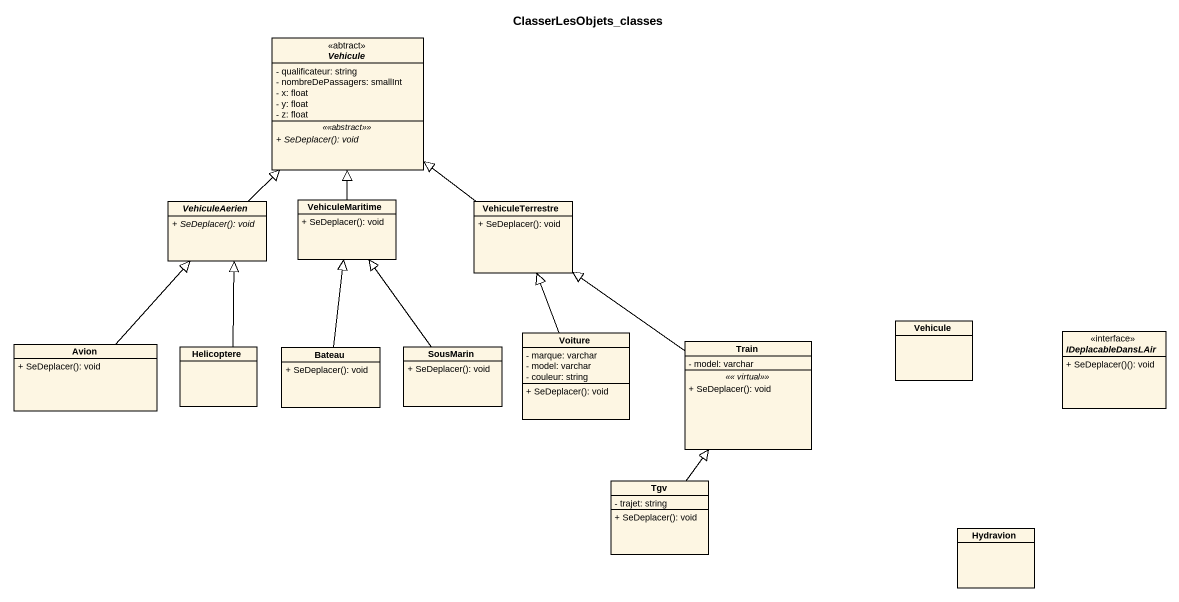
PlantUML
@startuml
title ClasserLesObjets_classes
hide circle
hide empty members
skinparam classAttributeIconSize 0
abstract class Vehicule <<abtract>> {
  - qualificateur: string
  - nombreDePassagers: smallInt
  - x: float
  - y: float
  - z: float
  .. <<<<abstract>>>> ..
  {abstract} + SeDeplacer(): void
}
abstract class VehiculeAerien {
  {abstract} + SeDeplacer(): void
}
class VehiculeMaritime {
  + SeDeplacer(): void
}
class VehiculeTerrestre {
  + SeDeplacer(): void
}
class Avion {
  + SeDeplacer(): void
}
class Helicoptere
class Bateau {
  + SeDeplacer(): void
}
class SousMarin {
  + SeDeplacer(): void
}
class Voiture {
  - marque: varchar
  - model: varchar
  - couleur: string
  + SeDeplacer(): void
}
class Train {
  - model: varchar
  .. <<<< virtual>>>> ..
  + SeDeplacer(): void
}
class "Vehicule" as Vehicule_2
interface IDeplacableDansLAir <<interface>> {
  + SeDeplacer()(): void
}
class Tgv {
  - trajet: string
  + SeDeplacer(): void
}
class Hydravion
VehiculeAerien -up-|> Vehicule
VehiculeMaritime -up-|> Vehicule
VehiculeTerrestre -up-|> Vehicule
Avion -up-|> VehiculeAerien
Helicoptere -up-|> VehiculeAerien
Bateau -up-|> VehiculeMaritime
SousMarin -up-|> VehiculeMaritime
Voiture -up-|> VehiculeTerrestre
Train -up-|> VehiculeTerrestre
Tgv -up-|> Train
@enduml
